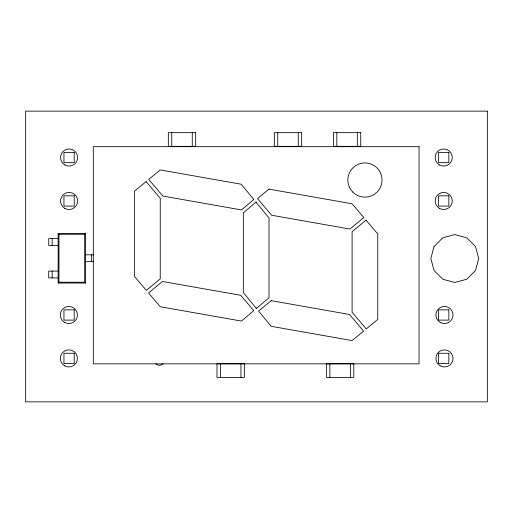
<?xml version="1.0" encoding="UTF-8"?>
<svg xmlns="http://www.w3.org/2000/svg" width="513" height="513" viewBox="0 0 513 513"><rect width="100%" height="100%" fill="white"/><g stroke="black" fill="none" stroke-linecap="round" stroke-linejoin="round"><path stroke-width="0.77" d="M85.498 283.041L84.683 282.221L84.683 234.268L85.498 233.447L58.142 233.447L58.142 283.041L85.498 283.041L85.498 233.447M58.142 283.041L58.957 282.221L58.957 234.268L58.142 233.447M58.957 234.268L84.683 234.268M58.142 238.577L48.735 238.577L48.735 245.419L58.142 245.419M85.498 254.826L93.449 254.826M85.498 261.662L93.449 261.662M58.142 271.069L48.735 271.069L48.735 277.911L58.142 277.911M58.957 282.221L84.683 282.221M255.961 202.122L268.998 217.954L268.998 297.694L256.173 308.602L256.173 308.153M256.391 308.416L243.348 292.583L243.348 212.844L256.173 201.936L256.173 202.385M357.324 132.662L357.324 146.34M350.379 363.736L350.379 377.414M336.804 132.662L336.804 146.34M329.859 363.736L329.859 377.414M298.258 132.662L298.258 146.34M277.738 132.662L277.738 146.34M240.924 363.736L240.924 377.414M220.404 363.736L220.404 377.414M192.272 132.662L192.272 146.34M171.752 132.662L171.752 146.34M91.487 254.826L91.487 261.662M52.153 238.577L52.153 245.419M52.153 271.069L52.153 277.911M163.051 363.788A5.13 5.13 0 0 1 155.798 363.788M434.043 246.548L430.837 258.52L434.043 270.486L442.802 279.252L454.775 282.458L466.747 279.252L475.506 270.486L478.712 258.52L475.506 246.548L466.747 237.788L454.775 234.576L442.802 237.788L434.043 246.548M253.788 199.48L241.495 209.932L162.884 196.069L148.738 179.428L160.242 169.95L241.225 184.231L253.788 199.48M253.762 310.647L241.495 321.08L160.242 306.755L148.526 292.968L162.461 281.496L240.712 295.289L253.762 310.647M146.096 181.602L134.592 191.08L134.592 276.584L146.314 290.364L160.242 278.886L160.242 198.242L146.096 181.602M268.998 189.13L257.494 198.608L271.64 215.248L349.892 229.042L363.826 217.57L352.104 203.783L268.998 189.13M366.038 220.173L352.104 231.652L352.104 312.295L366.25 328.936L377.754 319.458L377.754 233.954L366.038 220.173M271.217 300.669L258.584 311.077L271.127 326.306L352.104 340.587L363.608 331.109L349.468 314.469L271.217 300.669M487.35 111.148L25.65 111.148L25.65 401.852L487.35 401.852L487.35 111.148M195.69 132.662L168.335 132.662L168.335 146.34L195.69 146.34L195.69 132.662M301.676 132.662L274.32 132.662L274.32 146.34L301.676 146.34L301.676 132.662M360.742 132.662L333.379 132.662L333.379 146.34L360.742 146.34L360.742 132.662M419.05 146.686L93.295 146.686L93.295 363.852L419.05 363.852L419.05 146.686M74.212 152.393L63.952 152.393L63.952 162.653L74.212 162.653L74.212 152.393M448.843 152.393L438.583 152.393L438.583 162.653L448.843 162.653L448.843 152.393M74.212 195.831L63.952 195.831L63.952 206.091L74.212 206.091L74.212 195.831M448.843 195.831L438.583 195.831L438.583 206.091L448.843 206.091L448.843 195.831M74.212 309.852L63.952 309.852L63.952 320.112L74.212 320.112L74.212 309.852M448.843 309.852L438.583 309.852L438.583 320.112L448.843 320.112L448.843 309.852M74.212 353.284L63.952 353.284L63.952 363.544L74.212 363.544L74.212 353.284M448.843 353.284L438.583 353.284L438.583 363.544L448.843 363.544L448.843 353.284M244.342 363.736L216.98 363.736L216.98 377.414L244.342 377.414L244.342 363.736M353.797 363.736L326.441 363.736L326.441 377.414L353.797 377.414L353.797 363.736M440.186 365.82A8.548 8.548 0 0 0 453.011 358.414A8.548 8.548 0 0 0 440.186 351.014A8.548 8.548 0 0 0 440.186 365.82M440.186 322.388A8.548 8.548 0 0 0 453.011 314.982A8.548 8.548 0 0 0 440.186 307.576A8.548 8.548 0 0 0 440.186 322.388M439.436 208.361A8.548 8.548 0 0 0 452.261 200.961A8.548 8.548 0 0 0 439.436 193.555A8.548 8.548 0 0 0 439.436 208.361M439.436 164.929A8.548 8.548 0 0 0 452.261 157.523A8.548 8.548 0 0 0 439.436 150.123A8.548 8.548 0 0 0 439.436 164.929M64.811 164.929A8.548 8.548 0 0 0 77.636 157.523A8.548 8.548 0 0 0 64.811 150.123A8.548 8.548 0 0 0 64.811 164.929M64.811 208.361A8.548 8.548 0 0 0 77.636 200.961A8.548 8.548 0 0 0 64.811 193.555A8.548 8.548 0 0 0 64.811 208.361M64.587 322.388A8.548 8.548 0 0 0 77.412 314.982A8.548 8.548 0 0 0 64.587 307.576A8.548 8.548 0 0 0 64.587 322.388M64.587 365.82A8.548 8.548 0 0 0 77.412 358.414A8.548 8.548 0 0 0 64.587 351.014A8.548 8.548 0 0 0 64.587 365.82M352.841 192.119A17.102 17.102 0 0 0 381.448 184.456A17.102 17.102 0 0 0 360.504 163.512A17.102 17.102 0 0 0 352.841 192.119"/></g></svg>
